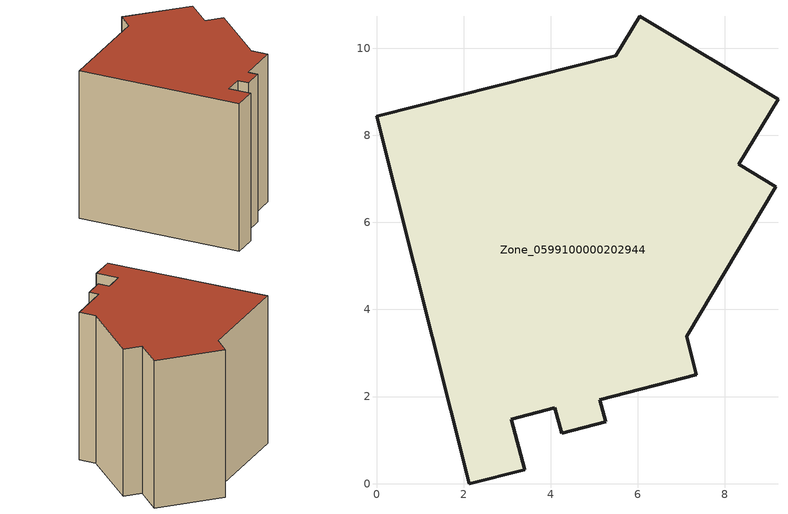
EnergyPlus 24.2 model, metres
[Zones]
Zone_0599100000202944
 floor ground (C_G): 5.49,9.83 6.04,10.73 9.22,8.83 8.32,7.33 9.17,6.82 7.13,3.38 7.34,2.5 5.13,1.93 5.27,1.42 4.25,1.16 4.09,1.74 3.1,1.48 3.4,0.32 2.13,0 0,8.44 z0
 wall outside (C_F): 2.13,0 3.4,0.32 3.1,1.48 4.09,1.74 4.25,1.16 5.27,1.42 5.13,1.93 7.34,2.5 7.13,3.38 9.17,6.82 8.32,7.33 9.22,8.83 6.04,10.73 5.49,9.83 0,8.44 2.13,0 z0:8.01
 roof outside (C_R): 5.49,9.83 0,8.44 2.13,0 3.4,0.32 3.1,1.48 4.09,1.74 4.25,1.16 5.27,1.42 5.13,1.93 7.34,2.5 7.13,3.38 9.17,6.82 8.32,7.33 9.22,8.83 6.04,10.73 z8.01
[BUILDING]
Pand.0599100000202944: North Axis=0; Terrain=City; Loads Convergence Tolerance Value=0.04; Temperature Convergence Tolerance Value=0.4; Solar Distribution=FullExterior; Maximum Number of Warmup Days=25; Minimum Number of Warmup Days=1
[Site:Location]
Rotterdam.The.Hague.AP_ZH_NLD Design_Conditions: Latitude=51.96; Longitude=4.45; Time Zone=1; Elevation=-4.5
[SITE:GROUNDTEMPERATURE:BUILDINGSURFACE]
18, 18, 18, 18, 18, 18, 18, 18, 18, 18, 18, 18
[MATERIAL] Thermal Absorptance=0.9; Solar Absorptance=0.7; Visible Absorptance=0.7
Name | Roughness | Thickness | Conductivity | Density | Specific Heat
G.TC.1975-1991 | MediumSmooth | 0.15 | 0.288461 | 540 | 1210
F.TC.1975-1991 | Rough | 0.3 | 0.230769 | 1920 | 840
R.TC.1975-1991 | MediumRough | 0.2 | 0.153846 | 1500 | 1000
[CONSTRUCTION]
C_G: G.TC.1975-1991
C_F: F.TC.1975-1991
C_R: R.TC.1975-1991
[ZONE]
Zone_0599100000202944: Type=1; Multiplier=1; Ceiling Height=Autocalculate; Volume=Autocalculate; Floor Area=autocalculate; Part of Total Floor Area=Yes
[ZONEINFILTRATION:DESIGNFLOWRATE]
Infil_Zone_0599100000202944: Zone or ZoneList or Space or SpaceList=Zone_0599100000202944; Schedule=AlwaysOn; Design Flow Rate Calculation Method=Flow/Area; Flow Rate per Floor Area=0.003; Constant Term Coefficient=1; Temperature Term Coefficient=0; Velocity Term Coefficient=0; Velocity Squared Term Coefficient=0
[HVACTEMPLATE:ZONE:IDEALLOADSAIRSYSTEM]
Zone_0599100000202944: Maximum Heating Supply Air Temperature=50; Minimum Cooling Supply Air Temperature=13; Maximum Heating Supply Air Humidity Ratio=0.0156; Minimum Cooling Supply Air Humidity Ratio=0.0077; Heating Limit=NoLimit; Cooling Limit=NoLimit; Dehumidification Control Type=ConstantSensibleHeatRatio; Cooling Sensible Heat Ratio=0.7; Dehumidification Setpoint=60; Humidification Control Type=None; Humidification Setpoint=30; Outdoor Air Method=None; Outdoor Air Flow Rate per Person=0.00944; Outdoor Air Flow Rate per Zone Floor Area=0; Outdoor Air Flow Rate per Zone=0; Demand Controlled Ventilation Type=None; Outdoor Air Economizer Type=NoEconomizer; Heat Recovery Type=None; Sensible Heat Recovery Effectiveness=0.7; Latent Heat Recovery Effectiveness=0.65
[ZONECONTROL:THERMOSTAT]
ThermostatControl_Zone_0599100000202944: Zone or ZoneList=Zone_0599100000202944; Control Type Schedule=DualSetpointControlType; Control 1=Thermostat_Zone_0599100000202944; Temperature Difference Between Cutout And Setpoint=0
[THERMOSTATSETPOINT:DUALSETPOINT]
Thermostat_Zone_0599100000202944: Heating Setpoint Temperature Schedule=HeatingSetpoint_Zone_0599100000202944; Cooling Setpoint Temperature Schedule=CoolingSetpoint_Zone_0599100000202944
[SCHEDULE:COMPACT]
HeatingSetpoint_Zone_0599100000202944: Through: 12/31, For: AllDays, Until: 24:00, 21
CoolingSetpoint_Zone_0599100000202944: Through: 12/31, For: AllDays, Until: 24:00, 24
DualSetpointControlType: Through: 12/31, For: AllDays, Until: 24:00, 4
AlwaysOn: Through: 12/31, For: AllDays, Until: 24:00, 1
